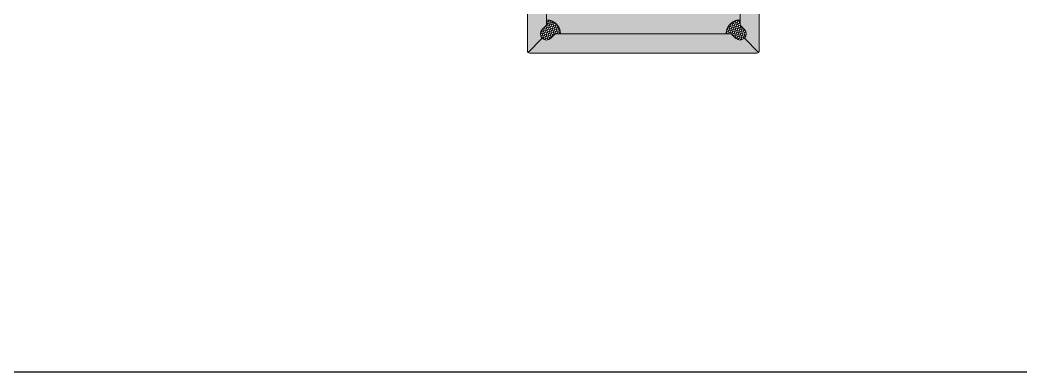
# Model space of a CAD drawing. Header units: millimetres. Extents: x 828494 to 5219521, y -272453 to 431064.
# Drawn here: x 2696195 to 2703582, y 199849 to 202444 of the extents above; entities that cross this region are included whole.
import ezdxf

# ---------------------------------------------------------------- set-up
doc = ezdxf.new("R2010")
doc.units = ezdxf.units.MM
doc.header["$LTSCALE"] = 5
doc.header["$MEASUREMENT"] = 0
doc.linetypes.add('ACAD_ISO03W100', pattern=[30, 12, -18])
doc.layers.add('Furniture-Mobius', color=35, linetype='Continuous', lineweight=5)
doc.layers.add('Hatch-light-Mobius', color=7, linetype='Continuous', lineweight=0, true_color=0xababab)

# ---------------------------------------------------------------- blocks, each defined once
blk = doc.blocks.new('pool-mobius')
at = {"layer": 'Hatch-light-Mobius', "true_color": 0xcc9900}
h = blk.add_hatch(color=42, dxfattribs=at)
h.set_gradient(color1=(211, 135, 49), color2=(239, 221, 199), tint=1, name='CYLINDER')
h.paths.add_polyline_path([(-28.37, 127.8), (-29.65, 129.08, -0.417226), (-29.63, 131.65), (-33.79, 135.78, 0.198912), (-34, 135.27), (-34, 68), (-34, 0.72, 0.198912), (-33.79, 0.21), (-29.65, 4.35, -0.414214), (-29.65, 6.91), (-28.37, 8.19), (-28.37, 66.18), (-29.09, 66.18, -0.414214), (-30.9, 68, -0.414214), (-29.09, 69.81), (-28.37, 69.81)])
h = blk.add_hatch(color=42, dxfattribs=at)
h.set_gradient(color1=(211, 135, 49), color2=(239, 221, 199), tint=1, name='CYLINDER')
h.paths.add_polyline_path([(34, 135.27, 0.198912), (33.79, 135.78), (29.65, 131.64, -0.414214), (29.65, 129.08), (28.37, 127.8), (28.37, 69.81), (29.09, 69.81, -0.414214), (30.9, 68, -0.414214), (29.09, 66.18), (28.37, 66.18), (28.37, 8.19), (29.65, 6.91, -0.414214), (29.65, 4.35), (33.79, 0.21, 0.198912), (34, 0.72), (34, 68)])
at = {"layer": 'Hatch-light-Mobius', "true_color": 0x52a77d}
h = blk.add_hatch(color=125, dxfattribs=at)
h.set_gradient(color1=(70, 134, 91), color2=(40, 77, 53), rotation=45, tint=1, name='INVCYLINDER')
h.paths.add_polyline_path([(-28.37, 79.03), (-28.37, 70.04, -0.317966), (-26.92, 68, -0.317966), (-28.37, 65.95), (-28.37, 56.96), (0, 56.96), (28.37, 56.96), (28.37, 65.95, -0.317966), (26.92, 68, -0.317966), (28.37, 70.04), (28.37, 79.03), (0, 79.03)])
h.paths.add_polyline_path([(0, 79.03), (28.37, 79.03), (28.37, 108.28), (0, 108.28), (-28.37, 108.28), (-28.37, 79.03)])
h.paths.add_polyline_path([(0, 108.28), (28.37, 108.28), (28.37, 117.74), (15.75, 117.74), (15.75, 130.36), (0, 130.36), (-15.75, 130.36), (-15.75, 117.74), (-28.37, 117.74), (-28.37, 108.28)])
h.paths.add_polyline_path([(0, 27.71), (-28.37, 27.71), (-28.37, 18.25), (-15.75, 18.25), (-15.75, 5.63), (0, 5.63), (15.75, 5.63), (15.75, 18.25), (28.37, 18.25), (28.37, 27.71)])
h.paths.add_polyline_path([(-25.5, 8.5, -0.198912), (-24.32, 5.63), (-15.75, 5.63), (-15.75, 13.65), (-20.35, 13.65)])
h.paths.add_polyline_path([(-20.35, 13.65), (-20.35, 18.25), (-28.37, 18.25), (-28.37, 9.68, -0.198912), (-25.5, 8.5)])
h.paths.add_polyline_path([(-20.35, 13.65), (-15.75, 13.65), (-15.75, 18.25), (-20.35, 18.25)], flags=17)
h.paths.add_polyline_path([(15.75, 5.63), (24.32, 5.63, -0.198912), (25.5, 8.5), (20.35, 13.65), (15.75, 13.65)])
h.paths.add_polyline_path([(28.37, 18.25), (20.35, 18.25), (20.35, 13.65), (25.5, 8.5, -0.198912), (28.37, 9.68)])
h.paths.add_polyline_path([(15.75, 18.25), (15.75, 13.65), (20.35, 13.65), (20.35, 18.25)], flags=17)
h.paths.add_polyline_path([(28.37, 126.31, -0.198912), (25.5, 127.5), (20.35, 122.34), (20.35, 117.74), (28.37, 117.74)])
h.paths.add_polyline_path([(15.75, 122.34), (15.75, 117.74), (20.35, 117.74), (20.35, 122.34)], flags=16)
h.paths.add_polyline_path([(25.5, 127.5, -0.198912), (24.32, 130.36), (15.75, 130.36), (15.75, 122.34), (20.35, 122.34)])
h.paths.add_polyline_path([(-20.35, 122.34), (-15.75, 122.34), (-15.75, 130.36), (-24.32, 130.36, -0.198912), (-25.5, 127.5)])
h.paths.add_polyline_path([(-15.75, 117.74), (-15.75, 122.34), (-20.35, 122.34), (-20.35, 117.74)], flags=17)
h.paths.add_polyline_path([(-20.35, 117.74), (-20.35, 122.34), (-25.5, 127.5, -0.198912), (-28.37, 126.31), (-28.37, 117.74)])
h.paths.add_polyline_path([(-28.37, 56.96), (-28.37, 27.71), (0, 27.71), (28.37, 27.71), (28.37, 56.96), (0, 56.96)])
at = {"layer": 'Hatch-light-Mobius', "true_color": 0xcc9900}
h = blk.add_hatch(color=42, dxfattribs=at)
h.set_gradient(color1=(211, 135, 49), color2=(239, 221, 199), tint=1, name='CYLINDER')
h.paths.add_polyline_path([(-25.81, 5.63), (-27.09, 4.35, -0.414214), (-29.65, 4.35), (-33.79, 0.21, 0.198912), (-33.28, 0), (0, 0), (0, 5.63)])
h.paths.add_polyline_path([(0, 5.63), (0, 0), (33.28, 0, 0.198912), (33.79, 0.21), (29.65, 4.35, -0.414214), (27.09, 4.35), (25.81, 5.63)])
at = {"layer": 'Furniture-Mobius'}
for p, q in [((-34, 0.72), (-34, 68)), ((34, 0.72), (34, 68)), ((-28.37, 8.19), (-28.37, 66.18)), ((28.37, 8.19), (28.37, 66.18)), ((-28.21, 9.19), (-28.37, 9.34)), ((-28.3, 8.84), (-28.37, 8.82)), ((-28.21, 9.19), (-28.3, 8.84)), ((-28.05, 8.58), (-28.3, 8.84)), ((-27.86, 9.28), (-28.21, 9.19)), ((-27.77, 9.63), (-27.86, 9.28)), ((-27.61, 9.02), (-27.86, 9.28)), ((-27.77, 9.63), (-27.78, 9.64)), ((-27.74, 9.63), (-27.77, 9.63)), ((-27.61, 9.02), (-27.7, 8.68)), ((-27.26, 9.12), (-27.61, 9.02)), ((-27.16, 9.47), (-27.26, 9.12)), ((-27, 8.86), (-27.26, 9.12)), ((-27.17, 9.47), (-27.21, 9.51)), ((-27.11, 9.48), (-27.17, 9.47)), ((-27, 8.86), (-27.1, 8.52)), ((-26.66, 8.96), (-27, 8.86)), ((-26.57, 9.26), (-26.66, 8.96)), ((-26.4, 8.7), (-26.66, 8.96)), ((-26.02, 8.93), (-26.05, 8.8)), ((26.15, 8.59), (25.9, 8.84)), ((26.6, 9.03), (26.44, 9.19)), ((26.6, 9.03), (26.5, 8.68)), ((26.94, 9.12), (26.6, 9.03)), ((27.03, 9.45), (26.94, 9.12)), ((27.2, 8.87), (26.94, 9.12)), ((27.2, 8.87), (27.1, 8.52)), ((27.54, 8.96), (27.2, 8.87)), ((27.64, 9.31), (27.39, 9.56)), ((27.8, 8.71), (27.54, 8.96)), ((27.64, 9.31), (27.55, 8.96)), ((27.99, 9.4), (27.64, 9.31)), ((28.06, 9.67), (27.99, 9.4)), ((28.24, 9.15), (27.99, 9.4)), ((28.24, 9.15), (28.15, 8.8)), ((28.37, 9.18), (28.24, 9.15)), ((-29.9, 6.47), (-29.98, 6.45)), ((-29.85, 6.67), (-29.9, 6.47)), ((-29.65, 6.22), (-29.9, 6.47)), ((-29.65, 6.22), (-29.74, 5.87)), ((-29.55, 6.89), (-29.71, 6.85)), ((-29.65, 6.91), (-28.37, 8.19)), ((-29.55, 6.25), (-29.65, 6.22)), ((-29.46, 6.91), (-29.55, 6.89)), ((-29.3, 6.31), (-29.55, 6.25)), ((-29.39, 7.17), (-29.46, 6.91)), ((-29.21, 6.66), (-29.46, 6.91)), ((-29.21, 6.66), (-29.3, 6.31)), ((-29.05, 6.06), (-29.3, 6.31)), ((-29.02, 7.35), (-29.27, 7.29)), ((-28.86, 6.75), (-29.21, 6.66)), ((-29.05, 6.06), (-29.14, 5.71)), ((-28.7, 6.15), (-29.05, 6.06)), ((-28.95, 7.61), (-29.02, 7.35)), ((-28.77, 7.1), (-29.02, 7.35)), ((-28.77, 7.1), (-28.86, 6.75)), ((-28.61, 6.5), (-28.86, 6.75)), ((-28.58, 7.8), (-28.83, 7.73)), ((-28.42, 7.19), (-28.77, 7.1)), ((-28.61, 6.5), (-28.7, 6.15)), ((-28.44, 5.9), (-28.7, 6.15)), ((-28.26, 6.59), (-28.61, 6.5)), ((-28.51, 8.05), (-28.58, 7.8)), ((-28.33, 7.54), (-28.58, 7.8)), ((-28.44, 5.9), (-28.54, 5.55)), ((-28.1, 5.99), (-28.44, 5.9)), ((-28.33, 7.54), (-28.42, 7.19)), ((-28.16, 6.94), (-28.42, 7.19)), ((-28.14, 8.24), (-28.39, 8.17)), ((-27.98, 7.63), (-28.33, 7.54)), ((-28.16, 6.94), (-28.26, 6.59)), ((-28, 6.34), (-28.26, 6.59)), ((-27.82, 7.03), (-28.16, 6.94)), ((-28.05, 8.58), (-28.14, 8.24)), ((-27.89, 7.98), (-28.14, 8.24)), ((-28, 6.34), (-28.1, 5.99)), ((-28.05, 5.95), (-28.1, 5.99)), ((-27.7, 8.68), (-28.05, 8.58)), ((-27.84, 5.74), (-28.05, 5.95)), ((-27.66, 6.43), (-28, 6.34)), ((-27.89, 7.98), (-27.98, 7.63)), ((-27.72, 7.38), (-27.98, 7.63)), ((-27.54, 8.07), (-27.89, 7.98)), ((-27.72, 7.38), (-27.82, 7.03)), ((-27.56, 6.78), (-27.82, 7.03)), ((-27.38, 7.47), (-27.72, 7.38)), ((-27.44, 8.42), (-27.7, 8.68)), ((-27.56, 6.78), (-27.66, 6.43)), ((-27.61, 6.39), (-27.66, 6.43)), ((-27.4, 6.18), (-27.61, 6.39)), ((-27.22, 6.87), (-27.56, 6.78)), ((-27.44, 8.42), (-27.54, 8.08)), ((-27.28, 7.82), (-27.54, 8.08)), ((-27.4, 6.18), (-27.49, 5.83)), ((-27.1, 8.52), (-27.44, 8.42)), ((-27.05, 6.27), (-27.4, 6.18)), ((-27.28, 7.82), (-27.38, 7.47)), ((-27.12, 7.22), (-27.38, 7.47)), ((-26.94, 7.91), (-27.28, 7.82)), ((-27.17, 6.83), (-27.22, 6.87)), ((-27.12, 7.22), (-27.21, 6.87)), ((-26.96, 6.62), (-27.17, 6.83)), ((-26.77, 7.31), (-27.12, 7.22)), ((-26.84, 8.26), (-27.1, 8.52)), ((-26.96, 6.62), (-27.05, 6.27)), ((-26.8, 6.01), (-27.05, 6.27)), ((-26.61, 6.71), (-26.96, 6.62)), ((-26.84, 8.26), (-26.94, 7.91)), ((-26.68, 7.66), (-26.94, 7.91)), ((-26.8, 6.01), (-26.89, 5.67)), ((-26.49, 8.35), (-26.84, 8.26)), ((-26.45, 6.11), (-26.8, 6.01)), ((-26.68, 7.66), (-26.77, 7.31)), ((-26.73, 7.27), (-26.77, 7.31)), ((-26.52, 7.06), (-26.73, 7.27)), ((-26.33, 7.75), (-26.68, 7.66)), ((-26.52, 7.06), (-26.61, 6.71)), ((-26.36, 6.46), (-26.61, 6.71)), ((-26.17, 7.15), (-26.52, 7.06)), ((-26.4, 8.7), (-26.49, 8.35)), ((-26.24, 8.1), (-26.49, 8.35)), ((-26.36, 6.46), (-26.45, 6.11)), ((-26.2, 5.85), (-26.45, 6.11)), ((-26.05, 8.79), (-26.4, 8.7)), ((-26.01, 6.55), (-26.36, 6.46)), ((-26.24, 8.1), (-26.33, 7.75)), ((-26.29, 7.71), (-26.33, 7.75)), ((-26.08, 7.5), (-26.29, 7.71)), ((-25.89, 8.19), (-26.24, 8.1)), ((-25.85, 5.95), (-26.2, 5.85)), ((-26.08, 7.5), (-26.17, 7.15)), ((-25.92, 6.9), (-26.17, 7.15)), ((-25.73, 7.59), (-26.08, 7.5)), ((-25.8, 8.54), (-26.05, 8.8)), ((-25.92, 6.9), (-26.01, 6.55)), ((-25.76, 6.29), (-26.01, 6.55)), ((-25.57, 6.99), (-25.92, 6.9)), ((-25.8, 8.54), (-25.89, 8.19)), ((-25.85, 8.15), (-25.89, 8.19)), ((-25.64, 7.94), (-25.85, 8.15)), ((-25.76, 6.29), (-25.85, 5.95)), ((-25.6, 5.69), (-25.85, 5.95)), ((-25.61, 8.59), (-25.8, 8.54)), ((-25.41, 6.39), (-25.76, 6.29)), ((-25.64, 7.94), (-25.73, 7.59)), ((-25.48, 7.34), (-25.73, 7.59)), ((-25.29, 8.03), (-25.64, 7.94)), ((-25.48, 7.34), (-25.57, 6.99)), ((-25.32, 6.73), (-25.57, 6.99)), ((-25.13, 7.43), (-25.48, 7.34)), ((-25.32, 6.73), (-25.41, 6.39)), ((-25.15, 6.13), (-25.41, 6.39)), ((-24.97, 6.83), (-25.32, 6.73)), ((-25.24, 8.21), (-25.29, 8.03)), ((-25.04, 7.78), (-25.29, 8.03)), ((-25.15, 6.13), (-25.25, 5.79)), ((-24.81, 6.23), (-25.15, 6.13)), ((-25.04, 7.78), (-25.13, 7.43)), ((-24.88, 7.18), (-25.13, 7.43)), ((-24.95, 7.8), (-25.04, 7.78)), ((-24.87, 7.18), (-24.97, 6.83)), ((-24.71, 6.57), (-24.97, 6.83)), ((-24.65, 7.24), (-24.88, 7.18)), ((-24.71, 6.57), (-24.81, 6.23)), ((-24.55, 5.97), (-24.81, 6.23)), ((-24.45, 6.64), (-24.71, 6.57)), ((-24.55, 5.97), (-24.64, 5.63)), ((-24.34, 6.03), (-24.55, 5.97)), ((24.46, 5.88), (24.32, 5.84)), ((24.55, 6.22), (24.39, 6.39)), ((24.55, 6.22), (24.46, 5.88)), ((24.7, 5.63), (24.46, 5.88)), ((24.74, 6.92), (24.51, 6.86)), ((24.9, 6.32), (24.55, 6.22)), ((24.83, 7.27), (24.72, 7.38)), ((24.83, 7.27), (24.74, 6.92)), ((24.99, 6.67), (24.74, 6.92)), ((25.18, 7.36), (24.83, 7.27)), ((24.99, 6.67), (24.9, 6.32)), ((25.16, 6.06), (24.9, 6.32)), ((25.34, 6.76), (24.99, 6.67)), ((25.27, 7.71), (25.04, 7.94)), ((25.16, 6.06), (25.06, 5.72)), ((25.5, 6.16), (25.16, 6.06)), ((25.27, 7.71), (25.18, 7.36)), ((25.43, 7.11), (25.18, 7.36)), ((25.62, 7.8), (25.27, 7.71)), ((25.43, 7.11), (25.34, 6.76)), ((25.6, 6.5), (25.34, 6.76)), ((25.46, 8.4), (25.4, 8.39)), ((25.78, 7.2), (25.43, 7.11)), ((25.48, 8.47), (25.46, 8.4)), ((25.71, 8.15), (25.46, 8.4)), ((25.6, 6.5), (25.5, 6.16)), ((25.76, 5.9), (25.5, 6.16)), ((25.94, 6.6), (25.6, 6.5)), ((25.71, 8.15), (25.62, 7.8)), ((25.88, 7.55), (25.62, 7.8)), ((25.76, 5.9), (25.69, 5.63)), ((25.82, 8.18), (25.71, 8.15)), ((26.1, 5.99), (25.76, 5.9)), ((25.88, 7.55), (25.78, 7.2)), ((26.04, 6.94), (25.78, 7.2)), ((26.06, 8.24), (25.82, 8.18)), ((26.22, 7.64), (25.88, 7.55)), ((26.04, 6.94), (25.94, 6.6)), ((26.2, 6.34), (25.94, 6.6)), ((26.38, 7.04), (26.04, 6.94)), ((26.15, 8.59), (26.06, 8.24)), ((26.32, 7.99), (26.06, 8.24)), ((26.2, 6.34), (26.1, 6)), ((26.36, 5.74), (26.1, 6)), ((26.5, 8.68), (26.15, 8.59)), ((26.55, 6.44), (26.2, 6.34)), ((26.25, 7.75), (26.22, 7.64)), ((26.48, 7.39), (26.22, 7.64)), ((26.32, 7.99), (26.25, 7.75)), ((26.66, 8.08), (26.32, 7.99)), ((26.48, 7.39), (26.38, 7.04)), ((26.64, 6.78), (26.38, 7.04)), ((26.59, 7.41), (26.48, 7.39)), ((26.76, 8.43), (26.5, 8.68)), ((26.64, 6.78), (26.55, 6.44)), ((26.8, 6.18), (26.55, 6.44)), ((26.82, 7.48), (26.59, 7.41)), ((26.99, 6.88), (26.64, 6.78)), ((26.76, 8.43), (26.66, 8.08)), ((26.92, 7.83), (26.66, 8.08)), ((26.8, 6.18), (26.71, 5.83)), ((27.1, 8.52), (26.76, 8.43)), ((27.15, 6.27), (26.8, 6.18)), ((27.08, 7.22), (26.82, 7.48)), ((26.92, 7.83), (26.83, 7.48)), ((27.27, 7.92), (26.92, 7.83)), ((27.02, 6.98), (26.99, 6.88)), ((27.24, 6.62), (26.99, 6.88)), ((27.08, 7.22), (27.02, 6.98)), ((27.43, 7.32), (27.08, 7.22)), ((27.36, 8.27), (27.1, 8.52)), ((27.24, 6.62), (27.15, 6.27)), ((27.4, 6.02), (27.15, 6.27)), ((27.35, 6.65), (27.24, 6.62)), ((27.36, 8.27), (27.27, 7.92)), ((27.52, 7.66), (27.27, 7.92)), ((27.4, 6.02), (27.31, 5.67)), ((27.59, 6.71), (27.35, 6.65)), ((27.71, 8.36), (27.36, 8.27)), ((27.75, 6.11), (27.4, 6.02)), ((27.52, 7.66), (27.43, 7.32)), ((27.68, 7.06), (27.43, 7.32)), ((27.87, 7.76), (27.52, 7.66)), ((27.68, 7.06), (27.59, 6.72)), ((27.84, 6.46), (27.59, 6.72)), ((28.03, 7.16), (27.68, 7.06)), ((27.8, 8.71), (27.71, 8.36)), ((27.96, 8.11), (27.71, 8.36)), ((27.78, 6.22), (27.75, 6.11)), ((28, 5.86), (27.75, 6.11)), ((27.84, 6.46), (27.78, 6.22)), ((28.15, 8.8), (27.8, 8.71)), ((28.19, 6.55), (27.84, 6.46)), ((27.96, 8.11), (27.87, 7.76)), ((28.12, 7.5), (27.87, 7.76)), ((28.31, 8.2), (27.96, 8.11)), ((28.11, 5.89), (28, 5.86)), ((28.12, 7.5), (28.03, 7.16)), ((28.28, 6.9), (28.03, 7.16)), ((28.35, 5.95), (28.11, 5.89)), ((28.47, 7.6), (28.12, 7.5)), ((28.37, 8.58), (28.15, 8.8)), ((28.28, 6.9), (28.19, 6.55)), ((28.44, 6.3), (28.19, 6.55)), ((28.63, 6.99), (28.28, 6.9)), ((28.37, 8.42), (28.31, 8.2)), ((28.56, 7.94), (28.31, 8.2)), ((28.44, 6.3), (28.35, 5.95)), ((28.61, 5.7), (28.35, 5.95)), ((29.65, 6.91), (28.37, 8.19)), ((28.79, 6.39), (28.44, 6.3)), ((28.56, 7.94), (28.47, 7.6)), ((28.72, 7.34), (28.47, 7.6)), ((28.61, 7.96), (28.56, 7.94)), ((28.72, 7.34), (28.63, 6.99)), ((28.89, 6.74), (28.63, 6.99)), ((29.07, 7.44), (28.72, 7.34)), ((28.89, 6.74), (28.79, 6.39)), ((29.05, 6.14), (28.79, 6.39)), ((29.23, 6.83), (28.89, 6.74)), ((29.05, 6.14), (28.95, 5.79)), ((29.39, 6.23), (29.05, 6.14)), ((29.08, 7.48), (29.07, 7.44)), ((29.33, 7.18), (29.07, 7.44)), ((29.33, 7.18), (29.23, 6.83)), ((29.49, 6.58), (29.23, 6.83)), ((29.37, 7.19), (29.33, 7.18)), ((29.49, 6.58), (29.39, 6.23)), ((29.55, 6.08), (29.39, 6.23)), ((29.55, 6.59), (29.49, 6.58)), ((29.83, 6.67), (29.55, 6.59)), ((29.65, 5.98), (29.55, 6.08)), ((29.65, 5.98), (29.56, 5.63)), ((30, 6.07), (29.65, 5.98)), ((29.88, 6.63), (29.83, 6.67)), ((29.84, 6.69), (29.84, 6.67)), ((30.05, 6.29), (30, 6.07)), ((30.16, 5.91), (30, 6.07)), ((-33.79, 0.21), (-29.65, 4.35)), ((-30.09, 5.78), (-30.17, 5.47)), ((-30.09, 5.78), (-30.16, 5.85)), ((-29.93, 5.18), (-30.16, 5.41)), ((-29.74, 5.87), (-30.09, 5.78)), ((-29.93, 5.18), (-30.01, 4.87)), ((-29.77, 4.57), (-29.95, 4.76)), ((-29.58, 5.27), (-29.93, 5.18)), ((-29.77, 4.57), (-29.78, 4.51)), ((-29.55, 4.63), (-29.77, 4.57)), ((-29.55, 5.68), (-29.74, 5.87)), ((-29.55, 5.39), (-29.58, 5.27)), ((-29.55, 5.24), (-29.58, 5.27)), ((-29.49, 5.62), (-29.55, 5.68)), ((-29.49, 5.62), (-29.55, 5.39)), ((-29.33, 5.02), (-29.55, 5.24)), ((-29.42, 4.67), (-29.55, 4.63)), ((-29.14, 5.71), (-29.49, 5.62)), ((-29.33, 5.02), (-29.42, 4.67)), ((-29.38, 4.62), (-29.42, 4.67)), ((-29.2, 4.45), (-29.38, 4.62)), ((-28.98, 5.11), (-29.33, 5.01)), ((-29.26, 4.07), (-29.27, 4.06)), ((-29.16, 4.41), (-29.26, 4.07)), ((-29.24, 4.05), (-29.26, 4.07)), ((-29.16, 4.41), (-29.2, 4.45)), ((-29.02, 4.45), (-29.16, 4.41)), ((-28.88, 5.46), (-29.14, 5.71)), ((-28.82, 4.51), (-29.02, 4.45)), ((-28.88, 5.46), (-28.98, 5.11)), ((-28.93, 5.07), (-28.98, 5.11)), ((-28.72, 4.85), (-28.93, 5.07)), ((-28.54, 5.55), (-28.88, 5.46)), ((-28.72, 4.85), (-28.82, 4.51)), ((-28.76, 4.45), (-28.82, 4.51)), ((-28.66, 3.9), (-28.78, 3.87)), ((-28.56, 4.25), (-28.76, 4.45)), ((-28.38, 4.95), (-28.72, 4.85)), ((-28.56, 4.25), (-28.66, 3.9)), ((-28.59, 3.84), (-28.66, 3.9)), ((-28.21, 4.34), (-28.56, 4.25)), ((-28.49, 5.51), (-28.54, 5.55)), ((-28.28, 5.29), (-28.49, 5.51)), ((-28.28, 5.29), (-28.38, 4.95)), ((-28.12, 4.69), (-28.38, 4.95)), ((-27.94, 5.39), (-28.28, 5.29)), ((-28.19, 4.45), (-28.21, 4.34)), ((-27.96, 4.09), (-28.21, 4.34)), ((-28.12, 4.69), (-28.19, 4.45)), ((-27.77, 4.79), (-28.12, 4.69)), ((-27.96, 4.09), (-28.02, 3.86)), ((-27.61, 4.18), (-27.96, 4.09)), ((-27.68, 5.13), (-27.94, 5.39)), ((-27.84, 5.74), (-27.93, 5.39)), ((-27.49, 5.83), (-27.84, 5.74)), ((-27.68, 5.13), (-27.77, 4.79)), ((-27.52, 4.53), (-27.77, 4.79)), ((-27.33, 5.23), (-27.68, 5.13)), ((-27.54, 4.45), (-27.61, 4.18)), ((-27.48, 4.05), (-27.61, 4.18)), ((-27.52, 4.53), (-27.54, 4.45)), ((-27.17, 4.62), (-27.52, 4.53)), ((-27.24, 5.57), (-27.49, 5.83)), ((-27.24, 5.57), (-27.33, 5.23)), ((-27.08, 4.97), (-27.33, 5.23)), ((-26.89, 5.67), (-27.24, 5.57)), ((-27.08, 4.97), (-27.17, 4.62)), ((-27, 4.45), (-27.17, 4.62)), ((-27.09, 4.35), (-25.81, 5.63)), ((-26.73, 5.06), (-27.08, 4.97)), ((-26.99, 4.45), (-27, 4.45)), ((-26.64, 5.41), (-26.89, 5.67)), ((-26.64, 5.41), (-26.73, 5.07)), ((-26.55, 4.89), (-26.73, 5.07)), ((-26.29, 5.51), (-26.64, 5.41)), ((-26.2, 5.85), (-26.29, 5.51)), ((-26.11, 5.33), (-26.29, 5.51)), ((0, 5.63), (-25.81, 5.63)), ((-25.6, 5.69), (-25.61, 5.63)), ((-25.25, 5.78), (-25.6, 5.69)), ((-25.1, 5.63), (-25.25, 5.79)), ((0, 5.63), (-24.32, 5.63)), ((0, 5.63), (24.32, 5.63)), ((0, 5.63), (25.81, 5.63)), ((25.06, 5.72), (24.75, 5.63)), ((25.14, 5.63), (25.06, 5.72)), ((27.09, 4.35), (25.81, 5.63)), ((26.27, 5.39), (26.09, 5.35)), ((26.36, 5.74), (26.27, 5.39)), ((26.52, 5.14), (26.27, 5.39)), ((26.71, 5.83), (26.36, 5.74)), ((26.52, 5.14), (26.47, 4.97)), ((26.87, 5.23), (26.52, 5.14)), ((26.96, 5.58), (26.71, 5.83)), ((27.03, 4.63), (26.86, 4.58)), ((26.96, 5.58), (26.87, 5.23)), ((27.12, 4.98), (26.87, 5.23)), ((27.31, 5.67), (26.96, 5.58)), ((27.12, 4.98), (27.03, 4.63)), ((27.21, 4.45), (27.03, 4.63)), ((27.47, 5.07), (27.12, 4.98)), ((27.28, 4.38), (27.21, 4.45)), ((27.28, 4.38), (27.24, 4.21)), ((27.57, 4.45), (27.28, 4.38)), ((27.56, 5.42), (27.31, 5.67)), ((27.56, 5.42), (27.47, 5.07)), ((27.72, 4.82), (27.47, 5.07)), ((27.91, 5.51), (27.56, 5.42)), ((27.63, 4.47), (27.57, 4.45)), ((27.72, 4.82), (27.63, 4.47)), ((27.65, 4.45), (27.63, 4.47)), ((27.89, 4.21), (27.65, 4.45)), ((28.07, 4.91), (27.72, 4.82)), ((27.89, 4.21), (27.81, 3.91)), ((28.23, 4.31), (27.89, 4.21)), ((28, 5.86), (27.91, 5.51)), ((28.17, 5.26), (27.91, 5.51)), ((28.17, 5.26), (28.07, 4.91)), ((28.33, 4.65), (28.07, 4.91)), ((28.51, 5.35), (28.17, 5.26)), ((28.27, 4.45), (28.23, 4.31)), ((28.49, 4.05), (28.23, 4.31)), ((28.33, 4.65), (28.27, 4.45)), ((28.67, 4.75), (28.33, 4.65)), ((28.49, 4.05), (28.43, 3.82)), ((28.84, 4.15), (28.49, 4.05)), ((28.54, 5.46), (28.51, 5.35)), ((28.77, 5.1), (28.51, 5.35)), ((28.61, 5.7), (28.54, 5.46)), ((28.95, 5.79), (28.61, 5.7)), ((28.77, 5.1), (28.67, 4.75)), ((28.93, 4.49), (28.67, 4.75)), ((28.88, 5.12), (28.77, 5.1)), ((28.92, 4.45), (28.84, 4.15)), ((29.03, 3.95), (28.84, 4.15)), ((29.11, 5.19), (28.88, 5.12)), ((28.93, 4.49), (28.92, 4.45)), ((29.28, 4.59), (28.93, 4.49)), ((29.21, 5.54), (28.95, 5.79)), ((29.37, 4.93), (29.11, 5.19)), ((29.21, 5.54), (29.12, 5.19)), ((29.55, 5.63), (29.21, 5.54)), ((29.31, 4.69), (29.28, 4.59)), ((29.41, 4.45), (29.28, 4.59)), ((29.37, 4.93), (29.31, 4.69)), ((29.55, 4.98), (29.37, 4.93)), ((29.53, 4.33), (29.41, 4.45)), ((29.53, 4.33), (29.5, 4.22)), ((29.64, 4.36), (29.53, 4.33)), ((29.56, 5.63), (29.55, 5.63)), ((29.72, 5.03), (29.55, 4.98)), ((29.81, 5.37), (29.56, 5.63)), ((29.66, 4.37), (29.64, 4.36)), ((33.79, 0.21), (29.65, 4.35)), ((29.81, 5.37), (29.72, 5.03)), ((29.96, 4.78), (29.72, 5.03)), ((30.16, 5.47), (29.81, 5.37)), ((30.17, 5.53), (30.16, 5.47)), ((30.17, 5.46), (30.16, 5.47)), ((0, 0), (-33.28, 0)), ((0, 0), (33.28, 0))]:
    blk.add_line(p, q, dxfattribs=at)
at = {"layer": 'Furniture-Mobius', "linetype": 'ACAD_ISO03W100'}
blk.add_line((28.37, 9.68), (28.37, 65.95), dxfattribs=at)
for centre, start, end in [((-28.37, 5.63), 0, 90), ((28.37, 5.63), 90, 180)]:
    blk.add_arc(centre, 4.05, start, end, dxfattribs=at)
at = {"layer": 'Furniture-Mobius'}
for centre, radius, start, end in [((-28.37, 5.63), 1.81, 135, 315), ((28.37, 5.63), 1.81, 225, 45), ((-33.28, 0.72), 0.724, 180, 270), ((33.28, 0.72), 0.724, 270, 0)]:
    blk.add_arc(centre, radius, start, end, dxfattribs=at)

msp = doc.modelspace()

# ---------------------------------------------------------------- linework, layer by layer
msp.add_line((2678439.6, 199849.4), (2725741.7, 199849.4))

# ---------------------------------------------------------------- block references
at = {"layer": 'Furniture-Mobius', "xscale": 25.1546536963433, "yscale": 25.1546536963433, "zscale": 25.1546536963433}
msp.add_blockref('pool-mobius', (2700794.7, 202200.7), dxfattribs=at)

doc.saveas('drawing.dxf')
